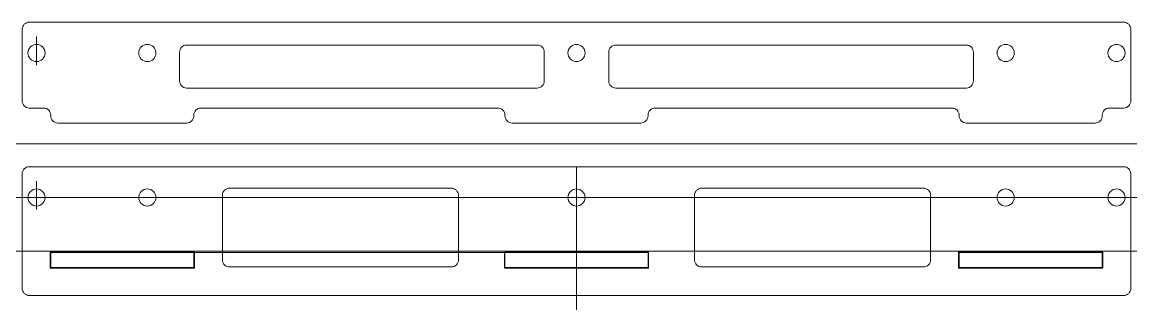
# Model space of a CAD drawing. Extents: x 0 to 7.75, y 0 to 2.01.
import ezdxf

# ---------------------------------------------------------------- set-up
doc = ezdxf.new("R2010")
doc.units = 0
doc.header["$MEASUREMENT"] = 0
doc.layers.add('holes', color=1, linetype='Continuous')
doc.layers.add('outline', color=3, linetype='Continuous')

msp = doc.modelspace()

# ---------------------------------------------------------------- linework, layer by layer
at = {"linetype": 'Continuous', "lineweight": 0}
for p in [(7.75, 1.16), (7.75, 0.785), (7.75, 0.41)]:
    msp.add_xline(p, (-1, 0), dxfattribs=at)
at = {"linetype": 'Continuous', "lineweight": 0, "flags": 128}
for points in [[(0.1, 1.91), (0.1, 1.71)], [(3.875, 0), (3.875, 1)], [(0.1, 0.9), (0.1, 0.7)], [(1.2, 0.4), (4.2254, 0.4)]]:
    msp.add_lwpolyline(points, dxfattribs=at)
for points in [[(1.2, 0.295), (1.2, 0.4), (0.2, 0.4), (0.2, 0.295)], [(4.375, 0.295), (4.375, 0.4), (3.375, 0.4), (3.375, 0.295)], [(6.55, 0.295), (6.55, 0.4), (7.55, 0.4), (7.55, 0.295)]]:
    msp.add_lwpolyline(points, close=True, dxfattribs=at)
at = {"layer": 'holes', "linetype": 'Continuous', "lineweight": 0, "flags": 128}
for points in [[(1.1, 1.8), (1.1, 1.6, 0.414214), (1.15, 1.55), (3.6, 1.55, 0.414214), (3.65, 1.6), (3.65, 1.8, 0.414214), (3.6, 1.85), (1.15, 1.85, 0.414214)], [(6.65, 1.8), (6.65, 1.6, -0.414214), (6.6, 1.55), (4.15, 1.55, -0.414214), (4.1, 1.6), (4.1, 1.8, -0.414214), (4.15, 1.85), (6.6, 1.85, -0.414214)], [(1.4, 0.8), (1.4, 0.35, 0.414214), (1.45, 0.3), (3, 0.3, 0.414214), (3.05, 0.35), (3.05, 0.8, 0.414214), (3, 0.85), (1.45, 0.85, 0.414214)], [(6.35, 0.8), (6.35, 0.35, -0.414214), (6.3, 0.3), (4.75, 0.3, -0.414214), (4.7, 0.35), (4.7, 0.8, -0.414214), (4.75, 0.85), (6.3, 0.85, -0.414214)]]:
    msp.add_lwpolyline(points, format="xyb", close=True, dxfattribs=at)
for points in [[(1.204, 0.291), (1.204, 0.404), (0.196, 0.404), (0.196, 0.291)], [(4.379, 0.291), (4.379, 0.404), (3.371, 0.404), (3.371, 0.291)], [(6.546, 0.291), (6.546, 0.404), (7.554, 0.404), (7.554, 0.291)]]:
    msp.add_lwpolyline(points, close=True, dxfattribs=at)
at = {"layer": 'holes', "linetype": 'Continuous', "lineweight": 0}
for centre in [(0.1, 1.795), (0.875, 1.795), (3.875, 1.795), (6.875, 1.795), (7.65, 1.795), (0.1, 0.785), (0.875, 0.785), (3.875, 0.785), (6.875, 0.785), (7.65, 0.785)]:
    msp.add_circle(centre, 0.06, dxfattribs=at)
at = {"layer": 'outline', "linetype": 'Continuous', "lineweight": 0, "flags": 128}
for points in [[(4.425, 1.41), (6.5, 1.41, -0.414214), (6.55, 1.36), (6.55, 1.355, 0.414214), (6.6, 1.305), (7.5, 1.305, 0.414214), (7.55, 1.355), (7.55, 1.36, -0.414214), (7.6, 1.41), (7.7, 1.41, 0.414214), (7.75, 1.46), (7.75, 1.96, 0.414214), (7.7, 2.01), (0.05, 2.01, 0.414214), (0, 1.96), (0, 1.46, 0.414214), (0.05, 1.41), (0.15, 1.41, -0.414214), (0.2, 1.36), (0.2, 1.355, 0.414214), (0.25, 1.305), (1.15, 1.305, 0.414214), (1.2, 1.355), (1.2, 1.36, -0.414214), (1.25, 1.41), (3.325, 1.41, -0.414214), (3.375, 1.36), (3.375, 1.355, 0.414214), (3.425, 1.305), (4.325, 1.305, 0.414214), (4.375, 1.355), (4.375, 1.36, -0.414214)], [(0.05, 0.1), (7.7, 0.1, 0.414214), (7.75, 0.15), (7.75, 0.95, 0.414214), (7.7, 1), (0.05, 1, 0.414214), (0, 0.95), (0, 0.15, 0.414214)]]:
    msp.add_lwpolyline(points, format="xyb", close=True, dxfattribs=at)

doc.saveas('drawing.dxf')
